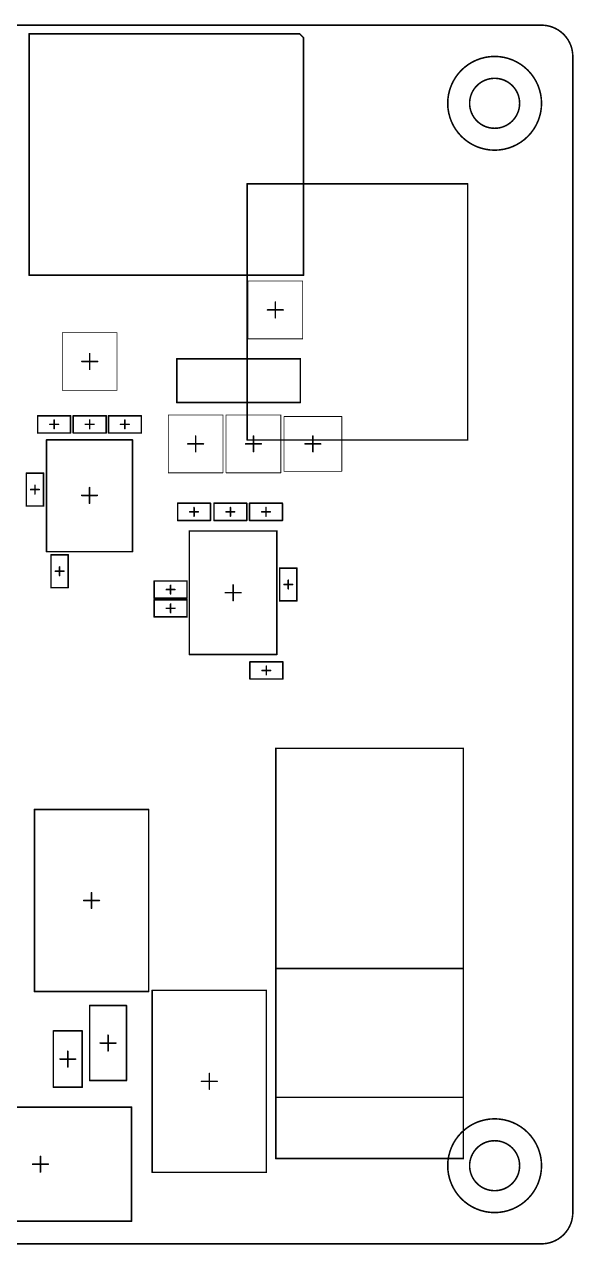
# Model space of a CAD drawing. Header units: millimetres. Extents: x 17 to 252, y 25 to 104.
# Drawn here: x 216.9 to 252.1, y 25 to 103 of the extents above; entities that cross this region are included whole.
import ezdxf

# ---------------------------------------------------------------- set-up
doc = ezdxf.new("R2010")
doc.units = ezdxf.units.MM
doc.layers.add('Mechanical1', color=6, linetype='Continuous')
doc.layers.add('Mechanical15', color=56, linetype='Continuous')

# ---------------------------------------------------------------- blocks, each defined once
blk = doc.blocks.new('RESC2012X07N_59')
at = {"layer": 'Mechanical15', "const_width": 0.1}
for points in [[(-1.8, -0.925), (-1.8, 0.925)], [(1.8, 0.925), (-1.8, 0.925)], [(1.8, -0.925), (1.8, 0.925)], [(0.5, 0), (-0.5, 0)], [(0, -0.5), (0, 0.5)], [(1.8, -0.925), (-1.8, -0.925)]]:
    blk.add_lwpolyline(points, dxfattribs=at)
at = {"layer": 'Mechanical15', "const_width": 0.05}
for points in [[(-1.825, 0.925, 1), (-1.775, 0.925, 1)], [(-1.825, 0.925, 1), (-1.775, 0.925, 1)], [(1.775, 0.925, 1), (1.825, 0.925, 1)], [(1.775, 0.925, 1), (1.825, 0.925, 1)], [(-0.525, 0, 1), (-0.475, 0, 1)], [(-0.025, 0.5, 1), (0.025, 0.5, 1)], [(0.475, 0, 1), (0.525, 0, 1)], [(-0.025, -0.5, 1), (0.025, -0.5, 1)], [(-1.825, -0.925, 1), (-1.775, -0.925, 1)], [(-1.825, -0.925, 1), (-1.775, -0.925, 1)], [(1.775, -0.925, 1), (1.825, -0.925, 1)], [(1.775, -0.925, 1), (1.825, -0.925, 1)]]:
    blk.add_lwpolyline(points, format="xyb", close=True, dxfattribs=at)
blk = doc.blocks.new('TSOP65P640X120_16N_65')
at = {"layer": 'Mechanical15', "const_width": 0.1}
for points in [[(-3.95, -2.8), (-3.95, 2.8)], [(3.95, 2.8), (-3.95, 2.8)], [(3.95, -2.8), (3.95, 2.8)], [(0.5, 0), (-0.5, 0)], [(0, -0.5), (0, 0.5)], [(3.95, -2.8), (-3.95, -2.8)]]:
    blk.add_lwpolyline(points, dxfattribs=at)
at = {"layer": 'Mechanical15', "const_width": 0.05}
for points in [[(-3.975, 2.8, 1), (-3.925, 2.8, 1)], [(-3.975, 2.8, 1), (-3.925, 2.8, 1)], [(3.925, 2.8, 1), (3.975, 2.8, 1)], [(3.925, 2.8, 1), (3.975, 2.8, 1)], [(-0.525, 0, 1), (-0.475, 0, 1)], [(-0.025, 0.5, 1), (0.025, 0.5, 1)], [(0.475, 0, 1), (0.525, 0, 1)], [(-0.025, -0.5, 1), (0.025, -0.5, 1)], [(-3.975, -2.8, 1), (-3.925, -2.8, 1)], [(-3.975, -2.8, 1), (-3.925, -2.8, 1)], [(3.925, -2.8, 1), (3.975, -2.8, 1)], [(3.925, -2.8, 1), (3.975, -2.8, 1)]]:
    blk.add_lwpolyline(points, format="xyb", close=True, dxfattribs=at)
blk = doc.blocks.new('SOIC127P600X175_8N_66')
at = {"layer": 'Mechanical15', "const_width": 0.1}
for points in [[(-3.55, 2.75), (3.6, 2.75)], [(-3.55, 2.75), (-3.55, -2.75)], [(3.6, 2.75), (3.6, -2.75)], [(-0.5, 0), (0.5, 0)], [(0, 0.5), (0, -0.5)], [(-3.55, -2.75), (3.6, -2.75)]]:
    blk.add_lwpolyline(points, dxfattribs=at)
at = {"layer": 'Mechanical15', "const_width": 0.05}
for points in [[(-3.575, 2.75, 1), (-3.525, 2.75, 1)], [(-3.575, 2.75, 1), (-3.525, 2.75, 1)], [(3.575, 2.75, 1), (3.625, 2.75, 1)], [(3.575, 2.75, 1), (3.625, 2.75, 1)], [(-0.525, 0, 1), (-0.475, 0, 1)], [(-0.025, 0.5, 1), (0.025, 0.5, 1)], [(0.475, 0, 1), (0.525, 0, 1)], [(-0.025, -0.5, 1), (0.025, -0.5, 1)], [(-3.575, -2.75, 1), (-3.525, -2.75, 1)], [(-3.575, -2.75, 1), (-3.525, -2.75, 1)], [(3.575, -2.75, 1), (3.625, -2.75, 1)], [(3.575, -2.75, 1), (3.625, -2.75, 1)]]:
    blk.add_lwpolyline(points, format="xyb", close=True, dxfattribs=at)
blk = doc.blocks.new('TO228P970_3N_76')
at = {"layer": 'Mechanical15', "const_width": 0.1}
for points in [[(-5.825, 3.65), (5.825, 3.65)], [(-5.825, 3.65), (-5.825, -3.65)], [(5.825, 3.65), (5.825, -3.65)], [(-0.5, 0), (0.5, 0)], [(0, 0.5), (0, -0.5)], [(-5.825, -3.65), (5.825, -3.65)]]:
    blk.add_lwpolyline(points, dxfattribs=at)
at = {"layer": 'Mechanical15', "const_width": 0.05}
for points in [[(-5.85, 3.65, 1), (-5.8, 3.65, 1)], [(-5.85, 3.65, 1), (-5.8, 3.65, 1)], [(5.8, 3.65, 1), (5.85, 3.65, 1)], [(5.8, 3.65, 1), (5.85, 3.65, 1)], [(-0.525, 0, 1), (-0.475, 0, 1)], [(-0.025, 0.5, 1), (0.025, 0.5, 1)], [(0.475, 0, 1), (0.525, 0, 1)], [(-0.025, -0.5, 1), (0.025, -0.5, 1)], [(-5.85, -3.65, 1), (-5.8, -3.65, 1)], [(-5.85, -3.65, 1), (-5.8, -3.65, 1)], [(5.8, -3.65, 1), (5.85, -3.65, 1)], [(5.8, -3.65, 1), (5.85, -3.65, 1)]]:
    blk.add_lwpolyline(points, format="xyb", close=True, dxfattribs=at)
blk = doc.blocks.new('TO228P970_3N_77')
at = {"layer": 'Mechanical15', "const_width": 0.1}
for points in [[(5.825, 3.65), (-5.825, 3.65)], [(-5.825, -3.65), (-5.825, 3.65)], [(5.825, -3.65), (5.825, 3.65)], [(0.5, 0), (-0.5, 0)], [(0, -0.5), (0, 0.5)], [(5.825, -3.65), (-5.825, -3.65)]]:
    blk.add_lwpolyline(points, dxfattribs=at)
at = {"layer": 'Mechanical15', "const_width": 0.05}
for points in [[(-5.85, 3.65, 1), (-5.8, 3.65, 1)], [(-5.85, 3.65, 1), (-5.8, 3.65, 1)], [(5.8, 3.65, 1), (5.85, 3.65, 1)], [(5.8, 3.65, 1), (5.85, 3.65, 1)], [(-0.525, 0, 1), (-0.475, 0, 1)], [(-0.025, 0.5, 1), (0.025, 0.5, 1)], [(0.475, 0, 1), (0.525, 0, 1)], [(-0.025, -0.5, 1), (0.025, -0.5, 1)], [(-5.85, -3.65, 1), (-5.8, -3.65, 1)], [(-5.85, -3.65, 1), (-5.8, -3.65, 1)], [(5.8, -3.65, 1), (5.85, -3.65, 1)], [(5.8, -3.65, 1), (5.85, -3.65, 1)]]:
    blk.add_lwpolyline(points, format="xyb", close=True, dxfattribs=at)
blk = doc.blocks.new('TO228P970_3N_79')
at = {"layer": 'Mechanical15', "const_width": 0.1}
for points in [[(5.825, 3.65), (-5.825, 3.65)], [(-5.825, 3.65), (-5.825, -3.65)], [(5.825, 3.65), (5.825, -3.65)], [(0.5, 0), (-0.5, 0)], [(0, 0.5), (0, -0.5)], [(5.825, -3.65), (-5.825, -3.65)]]:
    blk.add_lwpolyline(points, dxfattribs=at)
at = {"layer": 'Mechanical15', "const_width": 0.05}
for points in [[(-5.85, 3.65, 1), (-5.8, 3.65, 1)], [(-5.85, 3.65, 1), (-5.8, 3.65, 1)], [(5.8, 3.65, 1), (5.85, 3.65, 1)], [(5.8, 3.65, 1), (5.85, 3.65, 1)], [(-0.525, 0, 1), (-0.475, 0, 1)], [(-0.025, 0.5, 1), (0.025, 0.5, 1)], [(0.475, 0, 1), (0.525, 0, 1)], [(-0.025, -0.5, 1), (0.025, -0.5, 1)], [(-5.85, -3.65, 1), (-5.8, -3.65, 1)], [(-5.85, -3.65, 1), (-5.8, -3.65, 1)], [(5.8, -3.65, 1), (5.85, -3.65, 1)], [(5.8, -3.65, 1), (5.85, -3.65, 1)]]:
    blk.add_lwpolyline(points, format="xyb", close=True, dxfattribs=at)
blk = doc.blocks.new('SOT95P230X111_3N_87')
at = {"layer": 'Mechanical15'}
for points, const_width in [([(1.85, 1.75), (-1.85, 1.75)], 0.05), ([(-1.85, 1.75), (-1.85, -1.75)], 0.05), ([(1.85, 1.75), (1.85, -1.75)], 0.05), ([(0.5, 0), (-0.5, 0)], 0.1), ([(0, 0.5), (0, -0.5)], 0.1), ([(1.85, -1.75), (-1.85, -1.75)], 0.05)]:
    blk.add_lwpolyline(points, dxfattribs=dict(at, const_width=const_width))
for points, const_width in [([(-1.863, 1.75, 1), (-1.838, 1.75, 1)], 0.025), ([(-1.863, 1.75, 1), (-1.838, 1.75, 1)], 0.025), ([(1.837, 1.75, 1), (1.862, 1.75, 1)], 0.025), ([(1.837, 1.75, 1), (1.862, 1.75, 1)], 0.025), ([(-0.525, 0, 1), (-0.475, 0, 1)], 0.05), ([(-0.025, 0.5, 1), (0.025, 0.5, 1)], 0.05), ([(0.475, 0, 1), (0.525, 0, 1)], 0.05), ([(-0.025, -0.5, 1), (0.025, -0.5, 1)], 0.05), ([(-1.863, -1.75, 1), (-1.838, -1.75, 1)], 0.025), ([(-1.863, -1.75, 1), (-1.838, -1.75, 1)], 0.025), ([(1.837, -1.75, 1), (1.862, -1.75, 1)], 0.025), ([(1.837, -1.75, 1), (1.862, -1.75, 1)], 0.025)]:
    blk.add_lwpolyline(points, format="xyb", close=True, dxfattribs=dict(at, const_width=const_width))
blk = doc.blocks.new('SOT95P230X111_3N_88')
at = {"layer": 'Mechanical15'}
for points, const_width in [([(1.85, 1.75), (-1.85, 1.75)], 0.05), ([(-1.85, -1.75), (-1.85, 1.75)], 0.05), ([(1.85, -1.75), (1.85, 1.75)], 0.05), ([(0.5, 0), (-0.5, 0)], 0.1), ([(0, -0.5), (0, 0.5)], 0.1), ([(1.85, -1.75), (-1.85, -1.75)], 0.05)]:
    blk.add_lwpolyline(points, dxfattribs=dict(at, const_width=const_width))
for points, const_width in [([(-1.863, 1.75, 1), (-1.838, 1.75, 1)], 0.025), ([(-1.863, 1.75, 1), (-1.838, 1.75, 1)], 0.025), ([(1.837, 1.75, 1), (1.862, 1.75, 1)], 0.025), ([(1.837, 1.75, 1), (1.862, 1.75, 1)], 0.025), ([(-0.525, 0, 1), (-0.475, 0, 1)], 0.05), ([(-0.025, 0.5, 1), (0.025, 0.5, 1)], 0.05), ([(0.475, 0, 1), (0.525, 0, 1)], 0.05), ([(-0.025, -0.5, 1), (0.025, -0.5, 1)], 0.05), ([(-1.863, -1.75, 1), (-1.838, -1.75, 1)], 0.025), ([(-1.863, -1.75, 1), (-1.838, -1.75, 1)], 0.025), ([(1.837, -1.75, 1), (1.862, -1.75, 1)], 0.025), ([(1.837, -1.75, 1), (1.862, -1.75, 1)], 0.025)]:
    blk.add_lwpolyline(points, format="xyb", close=True, dxfattribs=dict(at, const_width=const_width))
blk = doc.blocks.new('SOT95P230X111_3N_89')
at = {"layer": 'Mechanical15'}
for points, const_width in [([(-1.85, 1.75), (1.85, 1.75)], 0.05), ([(-1.85, 1.75), (-1.85, -1.75)], 0.05), ([(1.85, 1.75), (1.85, -1.75)], 0.05), ([(-0.5, 0), (0.5, 0)], 0.1), ([(0, 0.5), (0, -0.5)], 0.1), ([(-1.85, -1.75), (1.85, -1.75)], 0.05)]:
    blk.add_lwpolyline(points, dxfattribs=dict(at, const_width=const_width))
for points, const_width in [([(-1.863, 1.75, 1), (-1.838, 1.75, 1)], 0.025), ([(-1.863, 1.75, 1), (-1.838, 1.75, 1)], 0.025), ([(1.837, 1.75, 1), (1.862, 1.75, 1)], 0.025), ([(1.837, 1.75, 1), (1.862, 1.75, 1)], 0.025), ([(-0.525, 0, 1), (-0.475, 0, 1)], 0.05), ([(-0.025, 0.5, 1), (0.025, 0.5, 1)], 0.05), ([(0.475, 0, 1), (0.525, 0, 1)], 0.05), ([(-0.025, -0.5, 1), (0.025, -0.5, 1)], 0.05), ([(-1.863, -1.75, 1), (-1.838, -1.75, 1)], 0.025), ([(-1.863, -1.75, 1), (-1.838, -1.75, 1)], 0.025), ([(1.837, -1.75, 1), (1.862, -1.75, 1)], 0.025), ([(1.837, -1.75, 1), (1.862, -1.75, 1)], 0.025)]:
    blk.add_lwpolyline(points, format="xyb", close=True, dxfattribs=dict(at, const_width=const_width))
blk = doc.blocks.new('SOT95P230X111_3N_90')
at = {"layer": 'Mechanical15'}
for points, const_width in [([(1.85, 1.75), (-1.85, 1.75)], 0.05), ([(-1.85, -1.75), (-1.85, 1.75)], 0.05), ([(1.85, -1.75), (1.85, 1.75)], 0.05), ([(0.5, 0), (-0.5, 0)], 0.1), ([(0, -0.5), (0, 0.5)], 0.1), ([(1.85, -1.75), (-1.85, -1.75)], 0.05)]:
    blk.add_lwpolyline(points, dxfattribs=dict(at, const_width=const_width))
for points, const_width in [([(-1.863, 1.75, 1), (-1.838, 1.75, 1)], 0.025), ([(-1.863, 1.75, 1), (-1.838, 1.75, 1)], 0.025), ([(1.837, 1.75, 1), (1.862, 1.75, 1)], 0.025), ([(1.837, 1.75, 1), (1.862, 1.75, 1)], 0.025), ([(-0.525, 0, 1), (-0.475, 0, 1)], 0.05), ([(-0.025, 0.5, 1), (0.025, 0.5, 1)], 0.05), ([(0.475, 0, 1), (0.525, 0, 1)], 0.05), ([(-0.025, -0.5, 1), (0.025, -0.5, 1)], 0.05), ([(-1.863, -1.75, 1), (-1.838, -1.75, 1)], 0.025), ([(-1.863, -1.75, 1), (-1.838, -1.75, 1)], 0.025), ([(1.837, -1.75, 1), (1.862, -1.75, 1)], 0.025), ([(1.837, -1.75, 1), (1.862, -1.75, 1)], 0.025)]:
    blk.add_lwpolyline(points, format="xyb", close=True, dxfattribs=dict(at, const_width=const_width))
blk = doc.blocks.new('SOT95P230X117_3N_91')
at = {"layer": 'Mechanical15'}
for points, const_width in [([(1.85, 1.75), (-1.85, 1.75)], 0.05), ([(-1.85, -1.75), (-1.85, 1.75)], 0.05), ([(1.85, -1.75), (1.85, 1.75)], 0.05), ([(0.5, 0), (-0.5, 0)], 0.1), ([(0, -0.5), (0, 0.5)], 0.1), ([(1.85, -1.75), (-1.85, -1.75)], 0.05)]:
    blk.add_lwpolyline(points, dxfattribs=dict(at, const_width=const_width))
for points, const_width in [([(-1.863, 1.75, 1), (-1.838, 1.75, 1)], 0.025), ([(-1.863, 1.75, 1), (-1.838, 1.75, 1)], 0.025), ([(1.837, 1.75, 1), (1.862, 1.75, 1)], 0.025), ([(1.837, 1.75, 1), (1.862, 1.75, 1)], 0.025), ([(-0.525, 0, 1), (-0.475, 0, 1)], 0.05), ([(-0.025, 0.5, 1), (0.025, 0.5, 1)], 0.05), ([(0.475, 0, 1), (0.525, 0, 1)], 0.05), ([(-0.025, -0.5, 1), (0.025, -0.5, 1)], 0.05), ([(-1.863, -1.75, 1), (-1.838, -1.75, 1)], 0.025), ([(-1.863, -1.75, 1), (-1.838, -1.75, 1)], 0.025), ([(1.837, -1.75, 1), (1.862, -1.75, 1)], 0.025), ([(1.837, -1.75, 1), (1.862, -1.75, 1)], 0.025)]:
    blk.add_lwpolyline(points, format="xyb", close=True, dxfattribs=dict(at, const_width=const_width))
blk = doc.blocks.new('RESC1005X04N_141')
at = {"layer": 'Mechanical15', "const_width": 0.1}
for points in [[(-1.05, -0.55), (-1.05, 0.55)], [(-1.05, 0.55), (1.05, 0.55)], [(-0.275, 0), (0.275, 0)], [(0, -0.275), (0, 0.275)], [(1.05, -0.55), (1.05, 0.55)], [(-1.05, -0.55), (1.05, -0.55)]]:
    blk.add_lwpolyline(points, dxfattribs=at)
at = {"layer": 'Mechanical15', "const_width": 0.05}
for points in [[(-1.075, 0.55, 1), (-1.025, 0.55, 1)], [(-1.075, 0.55, 1), (-1.025, 0.55, 1)], [(-0.3, 0, 1), (-0.25, 0, 1)], [(-0.025, 0.275, 1), (0.025, 0.275, 1)], [(0.25, 0, 1), (0.3, 0, 1)], [(1.025, 0.55, 1), (1.075, 0.55, 1)], [(1.025, 0.55, 1), (1.075, 0.55, 1)], [(-1.075, -0.55, 1), (-1.025, -0.55, 1)], [(-1.075, -0.55, 1), (-1.025, -0.55, 1)], [(-0.025, -0.275, 1), (0.025, -0.275, 1)], [(1.025, -0.55, 1), (1.075, -0.55, 1)], [(1.025, -0.55, 1), (1.075, -0.55, 1)]]:
    blk.add_lwpolyline(points, format="xyb", close=True, dxfattribs=at)
blk = doc.blocks.new('RESC1005X04N_142')
at = {"layer": 'Mechanical15', "const_width": 0.1}
for points in [[(-1.05, -0.55), (-1.05, 0.55)], [(-1.05, 0.55), (1.05, 0.55)], [(-0.275, 0), (0.275, 0)], [(0, -0.275), (0, 0.275)], [(1.05, -0.55), (1.05, 0.55)], [(-1.05, -0.55), (1.05, -0.55)]]:
    blk.add_lwpolyline(points, dxfattribs=at)
at = {"layer": 'Mechanical15', "const_width": 0.05}
for points in [[(-1.075, 0.55, 1), (-1.025, 0.55, 1)], [(-1.075, 0.55, 1), (-1.025, 0.55, 1)], [(-0.3, 0, 1), (-0.25, 0, 1)], [(-0.025, 0.275, 1), (0.025, 0.275, 1)], [(0.25, 0, 1), (0.3, 0, 1)], [(1.025, 0.55, 1), (1.075, 0.55, 1)], [(1.025, 0.55, 1), (1.075, 0.55, 1)], [(-1.075, -0.55, 1), (-1.025, -0.55, 1)], [(-1.075, -0.55, 1), (-1.025, -0.55, 1)], [(-0.025, -0.275, 1), (0.025, -0.275, 1)], [(1.025, -0.55, 1), (1.075, -0.55, 1)], [(1.025, -0.55, 1), (1.075, -0.55, 1)]]:
    blk.add_lwpolyline(points, format="xyb", close=True, dxfattribs=at)
blk = doc.blocks.new('RESC1005X04N_143')
at = {"layer": 'Mechanical15', "const_width": 0.1}
for points in [[(-1.05, -0.55), (-1.05, 0.55)], [(-1.05, 0.55), (1.05, 0.55)], [(-0.275, 0), (0.275, 0)], [(0, -0.275), (0, 0.275)], [(1.05, -0.55), (1.05, 0.55)], [(-1.05, -0.55), (1.05, -0.55)]]:
    blk.add_lwpolyline(points, dxfattribs=at)
at = {"layer": 'Mechanical15', "const_width": 0.05}
for points in [[(-1.075, 0.55, 1), (-1.025, 0.55, 1)], [(-1.075, 0.55, 1), (-1.025, 0.55, 1)], [(-0.3, 0, 1), (-0.25, 0, 1)], [(-0.025, 0.275, 1), (0.025, 0.275, 1)], [(0.25, 0, 1), (0.3, 0, 1)], [(1.025, 0.55, 1), (1.075, 0.55, 1)], [(1.025, 0.55, 1), (1.075, 0.55, 1)], [(-1.075, -0.55, 1), (-1.025, -0.55, 1)], [(-1.075, -0.55, 1), (-1.025, -0.55, 1)], [(-0.025, -0.275, 1), (0.025, -0.275, 1)], [(1.025, -0.55, 1), (1.075, -0.55, 1)], [(1.025, -0.55, 1), (1.075, -0.55, 1)]]:
    blk.add_lwpolyline(points, format="xyb", close=True, dxfattribs=at)
blk = doc.blocks.new('RESC1005X04N_144')
at = {"layer": 'Mechanical15', "const_width": 0.1}
for points in [[(-1.05, -0.55), (-1.05, 0.55)], [(-1.05, 0.55), (1.05, 0.55)], [(-0.275, 0), (0.275, 0)], [(0, -0.275), (0, 0.275)], [(1.05, -0.55), (1.05, 0.55)], [(-1.05, -0.55), (1.05, -0.55)]]:
    blk.add_lwpolyline(points, dxfattribs=at)
at = {"layer": 'Mechanical15', "const_width": 0.05}
for points in [[(-1.075, 0.55, 1), (-1.025, 0.55, 1)], [(-1.075, 0.55, 1), (-1.025, 0.55, 1)], [(-0.3, 0, 1), (-0.25, 0, 1)], [(-0.025, 0.275, 1), (0.025, 0.275, 1)], [(0.25, 0, 1), (0.3, 0, 1)], [(1.025, 0.55, 1), (1.075, 0.55, 1)], [(1.025, 0.55, 1), (1.075, 0.55, 1)], [(-1.075, -0.55, 1), (-1.025, -0.55, 1)], [(-1.075, -0.55, 1), (-1.025, -0.55, 1)], [(-0.025, -0.275, 1), (0.025, -0.275, 1)], [(1.025, -0.55, 1), (1.075, -0.55, 1)], [(1.025, -0.55, 1), (1.075, -0.55, 1)]]:
    blk.add_lwpolyline(points, format="xyb", close=True, dxfattribs=at)
blk = doc.blocks.new('RESC1005X04N_145')
at = {"layer": 'Mechanical15', "const_width": 0.1}
for points in [[(-1.05, 0.55), (-1.05, -0.55)], [(-1.05, 0.55), (1.05, 0.55)], [(-0.275, 0), (0.275, 0)], [(0, 0.275), (0, -0.275)], [(1.05, 0.55), (1.05, -0.55)], [(-1.05, -0.55), (1.05, -0.55)]]:
    blk.add_lwpolyline(points, dxfattribs=at)
at = {"layer": 'Mechanical15', "const_width": 0.05}
for points in [[(-1.075, 0.55, 1), (-1.025, 0.55, 1)], [(-1.075, 0.55, 1), (-1.025, 0.55, 1)], [(-0.3, 0, 1), (-0.25, 0, 1)], [(-0.025, 0.275, 1), (0.025, 0.275, 1)], [(0.25, 0, 1), (0.3, 0, 1)], [(1.025, 0.55, 1), (1.075, 0.55, 1)], [(1.025, 0.55, 1), (1.075, 0.55, 1)], [(-1.075, -0.55, 1), (-1.025, -0.55, 1)], [(-1.075, -0.55, 1), (-1.025, -0.55, 1)], [(-0.025, -0.275, 1), (0.025, -0.275, 1)], [(1.025, -0.55, 1), (1.075, -0.55, 1)], [(1.025, -0.55, 1), (1.075, -0.55, 1)]]:
    blk.add_lwpolyline(points, format="xyb", close=True, dxfattribs=at)
blk = doc.blocks.new('RESC1005X04N_146')
at = {"layer": 'Mechanical15', "const_width": 0.1}
for points in [[(-1.05, -0.55), (-1.05, 0.55)], [(-1.05, 0.55), (1.05, 0.55)], [(-0.275, 0), (0.275, 0)], [(0, -0.275), (0, 0.275)], [(1.05, -0.55), (1.05, 0.55)], [(-1.05, -0.55), (1.05, -0.55)]]:
    blk.add_lwpolyline(points, dxfattribs=at)
at = {"layer": 'Mechanical15', "const_width": 0.05}
for points in [[(-1.075, 0.55, 1), (-1.025, 0.55, 1)], [(-1.075, 0.55, 1), (-1.025, 0.55, 1)], [(-0.3, 0, 1), (-0.25, 0, 1)], [(-0.025, 0.275, 1), (0.025, 0.275, 1)], [(0.25, 0, 1), (0.3, 0, 1)], [(1.025, 0.55, 1), (1.075, 0.55, 1)], [(1.025, 0.55, 1), (1.075, 0.55, 1)], [(-1.075, -0.55, 1), (-1.025, -0.55, 1)], [(-1.075, -0.55, 1), (-1.025, -0.55, 1)], [(-0.025, -0.275, 1), (0.025, -0.275, 1)], [(1.025, -0.55, 1), (1.075, -0.55, 1)], [(1.025, -0.55, 1), (1.075, -0.55, 1)]]:
    blk.add_lwpolyline(points, format="xyb", close=True, dxfattribs=at)
blk = doc.blocks.new('RESC3216X08N_199')
at = {"layer": 'Mechanical15', "const_width": 0.1}
for points in [[(-2.4, 1.175), (-2.4, -1.175)], [(-2.4, 1.175), (2.4, 1.175)], [(2.4, 1.175), (2.4, -1.175)], [(-0.5, 0), (0.5, 0)], [(0, 0.5), (0, -0.5)], [(-2.4, -1.175), (2.4, -1.175)]]:
    blk.add_lwpolyline(points, dxfattribs=at)
at = {"layer": 'Mechanical15', "const_width": 0.05}
for points in [[(-2.425, 1.175, 1), (-2.375, 1.175, 1)], [(-2.425, 1.175, 1), (-2.375, 1.175, 1)], [(2.375, 1.175, 1), (2.425, 1.175, 1)], [(2.375, 1.175, 1), (2.425, 1.175, 1)], [(-0.525, 0, 1), (-0.475, 0, 1)], [(-0.025, 0.5, 1), (0.025, 0.5, 1)], [(0.475, 0, 1), (0.525, 0, 1)], [(-0.025, -0.5, 1), (0.025, -0.5, 1)], [(-2.425, -1.175, 1), (-2.375, -1.175, 1)], [(-2.425, -1.175, 1), (-2.375, -1.175, 1)], [(2.375, -1.175, 1), (2.425, -1.175, 1)], [(2.375, -1.175, 1), (2.425, -1.175, 1)]]:
    blk.add_lwpolyline(points, format="xyb", close=True, dxfattribs=at)
blk = doc.blocks.new('AJ61_1002_TAPR_RNS0_268')
at = {"layer": 'Mechanical15', "const_width": 0.1}
for points in [[(-3.54, 2), (8.62, 2)], [(-3.54, 2), (-3.54, -10)], [(8.62, 2), (8.62, -10)], [(-3.54, -10), (8.62, -10)]]:
    blk.add_lwpolyline(points, dxfattribs=at)
at = {"layer": 'Mechanical15', "const_width": 0.05}
for points in [[(-3.565, 2, 1), (-3.515, 2, 1)], [(-3.565, 2, 1), (-3.515, 2, 1)], [(8.595, 2, 1), (8.645, 2, 1)], [(8.595, 2, 1), (8.645, 2, 1)], [(-3.565, -10, 1), (-3.515, -10, 1)], [(-3.565, -10, 1), (-3.515, -10, 1)], [(8.595, -10, 1), (8.645, -10, 1)], [(8.595, -10, 1), (8.645, -10, 1)]]:
    blk.add_lwpolyline(points, format="xyb", close=True, dxfattribs=at)
blk = doc.blocks.new('AJ61_1004_TAPR_RNS0_269')
at = {"layer": 'Mechanical15', "const_width": 0.1}
for points in [[(-3.54, 2), (-3.54, -10)], [(-3.54, 2), (18.8, 2)], [(18.8, 2), (18.8, -10)], [(-3.54, -10), (18.8, -10)]]:
    blk.add_lwpolyline(points, dxfattribs=at)
at = {"layer": 'Mechanical15', "const_width": 0.05}
for points in [[(-3.565, 2, 1), (-3.515, 2, 1)], [(-3.565, 2, 1), (-3.515, 2, 1)], [(18.775, 2, 1), (18.825, 2, 1)], [(18.775, 2, 1), (18.825, 2, 1)], [(-3.565, -10, 1), (-3.515, -10, 1)], [(-3.565, -10, 1), (-3.515, -10, 1)], [(18.775, -10, 1), (18.825, -10, 1)], [(18.775, -10, 1), (18.825, -10, 1)]]:
    blk.add_lwpolyline(points, format="xyb", close=True, dxfattribs=at)
blk = doc.blocks.new('AJ23_1003_T8P0_VFC0_271')
at = {"layer": 'Mechanical15', "const_width": 0.1}
for points in [[(-3.95, -1.4), (-3.95, 1.4)], [(-3.95, 1.4), (3.95, 1.4)], [(3.95, -1.4), (3.95, 1.4)], [(-3.95, -1.4), (3.95, -1.4)]]:
    blk.add_lwpolyline(points, dxfattribs=at)
at = {"layer": 'Mechanical15', "const_width": 0.05}
for points in [[(-3.975, 1.4, 1), (-3.925, 1.4, 1)], [(-3.975, 1.4, 1), (-3.925, 1.4, 1)], [(3.925, 1.4, 1), (3.975, 1.4, 1)], [(3.925, 1.4, 1), (3.975, 1.4, 1)], [(-3.975, -1.4, 1), (-3.925, -1.4, 1)], [(-3.975, -1.4, 1), (-3.925, -1.4, 1)], [(3.925, -1.4, 1), (3.975, -1.4, 1)], [(3.925, -1.4, 1), (3.975, -1.4, 1)]]:
    blk.add_lwpolyline(points, format="xyb", close=True, dxfattribs=at)
blk = doc.blocks.new('AJA1_1004_TJSR_RAM0_273')
at = {"layer": 'Mechanical15', "const_width": 0.1}
for points in [[(-8.2, 3.7), (7.6, 3.7)], [(-8.2, 3.7), (-8.2, -10.3)], [(7.6, 3.7), (8.2, 3.7)], [(8.2, 3.7), (8.2, -10.4)], [(-8.2, -10.3), (-8.2, -10.4)], [(-8.2, -10.4), (-7.5, -10.4)], [(-7.5, -10.4), (8.2, -10.4)]]:
    blk.add_lwpolyline(points, dxfattribs=at)
at = {"layer": 'Mechanical15', "const_width": 0.05}
for points in [[(-8.225, 3.7, 1), (-8.175, 3.7, 1)], [(-8.225, 3.7, 1), (-8.175, 3.7, 1)], [(7.575, 3.7, 1), (7.625, 3.7, 1)], [(7.575, 3.7, 1), (7.625, 3.7, 1)], [(8.175, 3.7, 1), (8.225, 3.7, 1)], [(8.175, 3.7, 1), (8.225, 3.7, 1)], [(-8.225, -10.3, 1), (-8.175, -10.3, 1)], [(-8.225, -10.3, 1), (-8.175, -10.3, 1)], [(-8.225, -10.4, 1), (-8.175, -10.4, 1)], [(-8.225, -10.4, 1), (-8.175, -10.4, 1)], [(-7.525, -10.4, 1), (-7.475, -10.4, 1)], [(-7.525, -10.4, 1), (-7.475, -10.4, 1)], [(8.175, -10.4, 1), (8.225, -10.4, 1)], [(8.175, -10.4, 1), (8.225, -10.4, 1)]]:
    blk.add_lwpolyline(points, format="xyb", close=True, dxfattribs=at)
blk = doc.blocks.new('CAPC1005X06N_283')
at = {"layer": 'Mechanical15', "const_width": 0.1}
for points in [[(-1.05, 0.55), (1.05, 0.55)], [(-1.05, -0.55), (-1.05, 0.55)], [(-0.275, 0), (0.275, 0)], [(0, -0.275), (0, 0.275)], [(1.05, -0.55), (1.05, 0.55)], [(-1.05, -0.55), (1.05, -0.55)]]:
    blk.add_lwpolyline(points, dxfattribs=at)
at = {"layer": 'Mechanical15', "const_width": 0.05}
for points in [[(-1.075, 0.55, 1), (-1.025, 0.55, 1)], [(-1.075, 0.55, 1), (-1.025, 0.55, 1)], [(-0.3, 0, 1), (-0.25, 0, 1)], [(-0.025, 0.275, 1), (0.025, 0.275, 1)], [(0.25, 0, 1), (0.3, 0, 1)], [(1.025, 0.55, 1), (1.075, 0.55, 1)], [(1.025, 0.55, 1), (1.075, 0.55, 1)], [(-1.075, -0.55, 1), (-1.025, -0.55, 1)], [(-1.075, -0.55, 1), (-1.025, -0.55, 1)], [(-0.025, -0.275, 1), (0.025, -0.275, 1)], [(1.025, -0.55, 1), (1.075, -0.55, 1)], [(1.025, -0.55, 1), (1.075, -0.55, 1)]]:
    blk.add_lwpolyline(points, format="xyb", close=True, dxfattribs=at)
blk = doc.blocks.new('CAPC1005X06N_284')
at = {"layer": 'Mechanical15', "const_width": 0.1}
for points in [[(-1.05, 0.55), (1.05, 0.55)], [(-1.05, -0.55), (-1.05, 0.55)], [(-0.275, 0), (0.275, 0)], [(0, -0.275), (0, 0.275)], [(1.05, -0.55), (1.05, 0.55)], [(-1.05, -0.55), (1.05, -0.55)]]:
    blk.add_lwpolyline(points, dxfattribs=at)
at = {"layer": 'Mechanical15', "const_width": 0.05}
for points in [[(-1.075, 0.55, 1), (-1.025, 0.55, 1)], [(-1.075, 0.55, 1), (-1.025, 0.55, 1)], [(-0.3, 0, 1), (-0.25, 0, 1)], [(-0.025, 0.275, 1), (0.025, 0.275, 1)], [(0.25, 0, 1), (0.3, 0, 1)], [(1.025, 0.55, 1), (1.075, 0.55, 1)], [(1.025, 0.55, 1), (1.075, 0.55, 1)], [(-1.075, -0.55, 1), (-1.025, -0.55, 1)], [(-1.075, -0.55, 1), (-1.025, -0.55, 1)], [(-0.025, -0.275, 1), (0.025, -0.275, 1)], [(1.025, -0.55, 1), (1.075, -0.55, 1)], [(1.025, -0.55, 1), (1.075, -0.55, 1)]]:
    blk.add_lwpolyline(points, format="xyb", close=True, dxfattribs=at)
blk = doc.blocks.new('CAPC1005X06N_285')
at = {"layer": 'Mechanical15', "const_width": 0.1}
for points in [[(-1.05, 0.55), (1.05, 0.55)], [(-1.05, -0.55), (-1.05, 0.55)], [(-0.275, 0), (0.275, 0)], [(0, -0.275), (0, 0.275)], [(1.05, -0.55), (1.05, 0.55)], [(-1.05, -0.55), (1.05, -0.55)]]:
    blk.add_lwpolyline(points, dxfattribs=at)
at = {"layer": 'Mechanical15', "const_width": 0.05}
for points in [[(-1.075, 0.55, 1), (-1.025, 0.55, 1)], [(-1.075, 0.55, 1), (-1.025, 0.55, 1)], [(-0.3, 0, 1), (-0.25, 0, 1)], [(-0.025, 0.275, 1), (0.025, 0.275, 1)], [(0.25, 0, 1), (0.3, 0, 1)], [(1.025, 0.55, 1), (1.075, 0.55, 1)], [(1.025, 0.55, 1), (1.075, 0.55, 1)], [(-1.075, -0.55, 1), (-1.025, -0.55, 1)], [(-1.075, -0.55, 1), (-1.025, -0.55, 1)], [(-0.025, -0.275, 1), (0.025, -0.275, 1)], [(1.025, -0.55, 1), (1.075, -0.55, 1)], [(1.025, -0.55, 1), (1.075, -0.55, 1)]]:
    blk.add_lwpolyline(points, format="xyb", close=True, dxfattribs=at)
blk = doc.blocks.new('CAPC1005X06N_286')
at = {"layer": 'Mechanical15', "const_width": 0.1}
for points in [[(1.05, 0.55), (-1.05, 0.55)], [(-1.05, -0.55), (-1.05, 0.55)], [(0.275, 0), (-0.275, 0)], [(0, -0.275), (0, 0.275)], [(1.05, -0.55), (1.05, 0.55)], [(1.05, -0.55), (-1.05, -0.55)]]:
    blk.add_lwpolyline(points, dxfattribs=at)
at = {"layer": 'Mechanical15', "const_width": 0.05}
for points in [[(-1.075, 0.55, 1), (-1.025, 0.55, 1)], [(-1.075, 0.55, 1), (-1.025, 0.55, 1)], [(-0.3, 0, 1), (-0.25, 0, 1)], [(-0.025, 0.275, 1), (0.025, 0.275, 1)], [(0.25, 0, 1), (0.3, 0, 1)], [(1.025, 0.55, 1), (1.075, 0.55, 1)], [(1.025, 0.55, 1), (1.075, 0.55, 1)], [(-1.075, -0.55, 1), (-1.025, -0.55, 1)], [(-1.075, -0.55, 1), (-1.025, -0.55, 1)], [(-0.025, -0.275, 1), (0.025, -0.275, 1)], [(1.025, -0.55, 1), (1.075, -0.55, 1)], [(1.025, -0.55, 1), (1.075, -0.55, 1)]]:
    blk.add_lwpolyline(points, format="xyb", close=True, dxfattribs=at)
blk = doc.blocks.new('CAPC1005X06N_287')
at = {"layer": 'Mechanical15', "const_width": 0.1}
for points in [[(-1.05, 0.55), (1.05, 0.55)], [(-1.05, -0.55), (-1.05, 0.55)], [(-0.275, 0), (0.275, 0)], [(0, -0.275), (0, 0.275)], [(1.05, -0.55), (1.05, 0.55)], [(-1.05, -0.55), (1.05, -0.55)]]:
    blk.add_lwpolyline(points, dxfattribs=at)
at = {"layer": 'Mechanical15', "const_width": 0.05}
for points in [[(-1.075, 0.55, 1), (-1.025, 0.55, 1)], [(-1.075, 0.55, 1), (-1.025, 0.55, 1)], [(-0.3, 0, 1), (-0.25, 0, 1)], [(-0.025, 0.275, 1), (0.025, 0.275, 1)], [(0.25, 0, 1), (0.3, 0, 1)], [(1.025, 0.55, 1), (1.075, 0.55, 1)], [(1.025, 0.55, 1), (1.075, 0.55, 1)], [(-1.075, -0.55, 1), (-1.025, -0.55, 1)], [(-1.075, -0.55, 1), (-1.025, -0.55, 1)], [(-0.025, -0.275, 1), (0.025, -0.275, 1)], [(1.025, -0.55, 1), (1.075, -0.55, 1)], [(1.025, -0.55, 1), (1.075, -0.55, 1)]]:
    blk.add_lwpolyline(points, format="xyb", close=True, dxfattribs=at)
blk = doc.blocks.new('CAPC1005X06N_288')
at = {"layer": 'Mechanical15', "const_width": 0.1}
for points in [[(1.05, 0.55), (-1.05, 0.55)], [(-1.05, -0.55), (-1.05, 0.55)], [(0.275, 0), (-0.275, 0)], [(0, -0.275), (0, 0.275)], [(1.05, -0.55), (1.05, 0.55)], [(1.05, -0.55), (-1.05, -0.55)]]:
    blk.add_lwpolyline(points, dxfattribs=at)
at = {"layer": 'Mechanical15', "const_width": 0.05}
for points in [[(-1.075, 0.55, 1), (-1.025, 0.55, 1)], [(-1.075, 0.55, 1), (-1.025, 0.55, 1)], [(-0.3, 0, 1), (-0.25, 0, 1)], [(-0.025, 0.275, 1), (0.025, 0.275, 1)], [(0.25, 0, 1), (0.3, 0, 1)], [(1.025, 0.55, 1), (1.075, 0.55, 1)], [(1.025, 0.55, 1), (1.075, 0.55, 1)], [(-1.075, -0.55, 1), (-1.025, -0.55, 1)], [(-1.075, -0.55, 1), (-1.025, -0.55, 1)], [(-0.025, -0.275, 1), (0.025, -0.275, 1)], [(1.025, -0.55, 1), (1.075, -0.55, 1)], [(1.025, -0.55, 1), (1.075, -0.55, 1)]]:
    blk.add_lwpolyline(points, format="xyb", close=True, dxfattribs=at)
blk = doc.blocks.new('AJ32_1008_SD70_RTE0_354')
at = {"layer": 'Mechanical15', "const_width": 0.1}
for points in [[(-8.775, 6), (-8.775, -9.2)], [(8.775, 6), (-8.775, 6)], [(8.775, 6), (8.775, -9.45)], [(-8.525, -9.45), (-8.775, -9.2)], [(8.775, -9.45), (-8.525, -9.45)]]:
    blk.add_lwpolyline(points, dxfattribs=at)
at = {"layer": 'Mechanical15', "const_width": 0.05}
for points in [[(-8.8, 6, 1), (-8.75, 6, 1)], [(-8.8, 6, 1), (-8.75, 6, 1)], [(8.75, 6, 1), (8.8, 6, 1)], [(8.75, 6, 1), (8.8, 6, 1)], [(-8.8, -9.2, 1), (-8.75, -9.2, 1)], [(-8.8, -9.2, 1), (-8.75, -9.2, 1)], [(-8.55, -9.45, 1), (-8.5, -9.45, 1)], [(-8.55, -9.45, 1), (-8.5, -9.45, 1)], [(8.75, -9.45, 1), (8.8, -9.45, 1)], [(8.75, -9.45, 1), (8.8, -9.45, 1)]]:
    blk.add_lwpolyline(points, format="xyb", close=True, dxfattribs=at)

msp = doc.modelspace()

# ---------------------------------------------------------------- linework, layer by layer
at = {"layer": 'Mechanical1', "const_width": 0.1}
for points in [[(19, 103), (250, 103)], [(252, 27), (252, 101)], [(19, 25), (250, 25)]]:
    msp.add_lwpolyline(points, dxfattribs=at)
at = {"layer": 'Mechanical1'}
for points, const_width in [([(249.975, 103, 1), (250.025, 103, 1)], 0.05), ([(249.975, 103, 1), (250.025, 103, 1)], 0.05), ([(250, 98, 1), (244, 98, 1)], 0.1), ([(251.975, 101, 1), (252.025, 101, 1)], 0.05), ([(251.975, 101, 1), (252.025, 101, 1)], 0.05), ([(248.6, 98, 1), (245.4, 98, 1)], 0.1), ([(243.975, 98, 1), (244.025, 98, 1)], 0.05), ([(245.375, 98, 1), (245.425, 98, 1)], 0.05), ([(248.575, 98, 1), (248.625, 98, 1)], 0.05), ([(249.975, 98, 1), (250.025, 98, 1)], 0.05), ([(250, 30, 1), (244, 30, 1)], 0.1), ([(248.6, 30, 1), (245.4, 30, 1)], 0.1), ([(243.975, 30, 1), (244.025, 30, 1)], 0.05), ([(245.375, 30, 1), (245.425, 30, 1)], 0.05), ([(248.575, 30, 1), (248.625, 30, 1)], 0.05), ([(249.975, 30, 1), (250.025, 30, 1)], 0.05), ([(251.975, 27, 1), (252.025, 27, 1)], 0.05), ([(251.975, 27, 1), (252.025, 27, 1)], 0.05), ([(249.975, 25, 1), (250.025, 25, 1)], 0.05), ([(249.975, 25, 1), (250.025, 25, 1)], 0.05)]:
    msp.add_lwpolyline(points, format="xyb", close=True, dxfattribs=dict(at, const_width=const_width))
at = {"layer": 'Mechanical1', "const_width": 0.1}
for points in [[(250, 103, -0.414214), (252, 101)], [(252, 27, -0.414214), (250, 25)]]:
    msp.add_lwpolyline(points, format="xyb", dxfattribs=at)

# ---------------------------------------------------------------- block references
for name, p, rotation in [('AJ32_1008_SD70_RTE0_354', (226, 93), 180), ('AJA1_1004_TJSR_RAM0_273', (241.575, 84.65), 270), ('SOT95P230X111_3N_89', (232.975, 84.775), 270), ('SOT95P230X117_3N_91', (221.1, 81.475), 90), ('AJ23_1003_T8P0_VFC0_271', (230.625, 80.25), 360), ('RESC1005X04N_143', (218.825, 77.45), 360), ('RESC1005X04N_144', (221.1, 77.45), 360), ('RESC1005X04N_146', (223.35, 77.45), 360), ('SOT95P230X111_3N_88', (227.875, 76.2), 90), ('SOT95P230X111_3N_90', (231.575, 76.2), 90), ('SOT95P230X111_3N_87', (235.375, 76.2), 180), ('SOIC127P600X175_8N_66', (221.088, 72.904), 270), ('CAPC1005X06N_288', (217.6, 73.275), 90), ('CAPC1005X06N_283', (227.775, 71.85), 360), ('CAPC1005X06N_284', (230.1, 71.85), 360), ('CAPC1005X06N_287', (232.375, 71.85), 360), ('TSOP65P640X120_16N_65', (230.275, 66.675), 90), ('RESC1005X04N_145', (219.175, 68.05), 270), ('CAPC1005X06N_286', (233.8, 67.2), 90), ('RESC1005X04N_142', (226.275, 66.875), 360), ('RESC1005X04N_141', (226.275, 65.675), 360), ('CAPC1005X06N_285', (232.4, 61.7), 360), ('AJ61_1004_TAPR_RNS0_269', (243, 53.175), 270), ('TO228P970_3N_76', (221.22, 46.975), 270), ('AJ61_1002_TAPR_RNS0_268', (243, 39.075), 270), ('TO228P970_3N_77', (228.75, 35.4), 90), ('RESC3216X08N_199', (222.275, 37.85), 270), ('RESC2012X07N_59', (219.7, 36.825), 90), ('TO228P970_3N_79', (217.95, 30.095), 180)]:
    msp.add_blockref(name, p, dxfattribs=dict(rotation=rotation))

doc.saveas('drawing.dxf')
